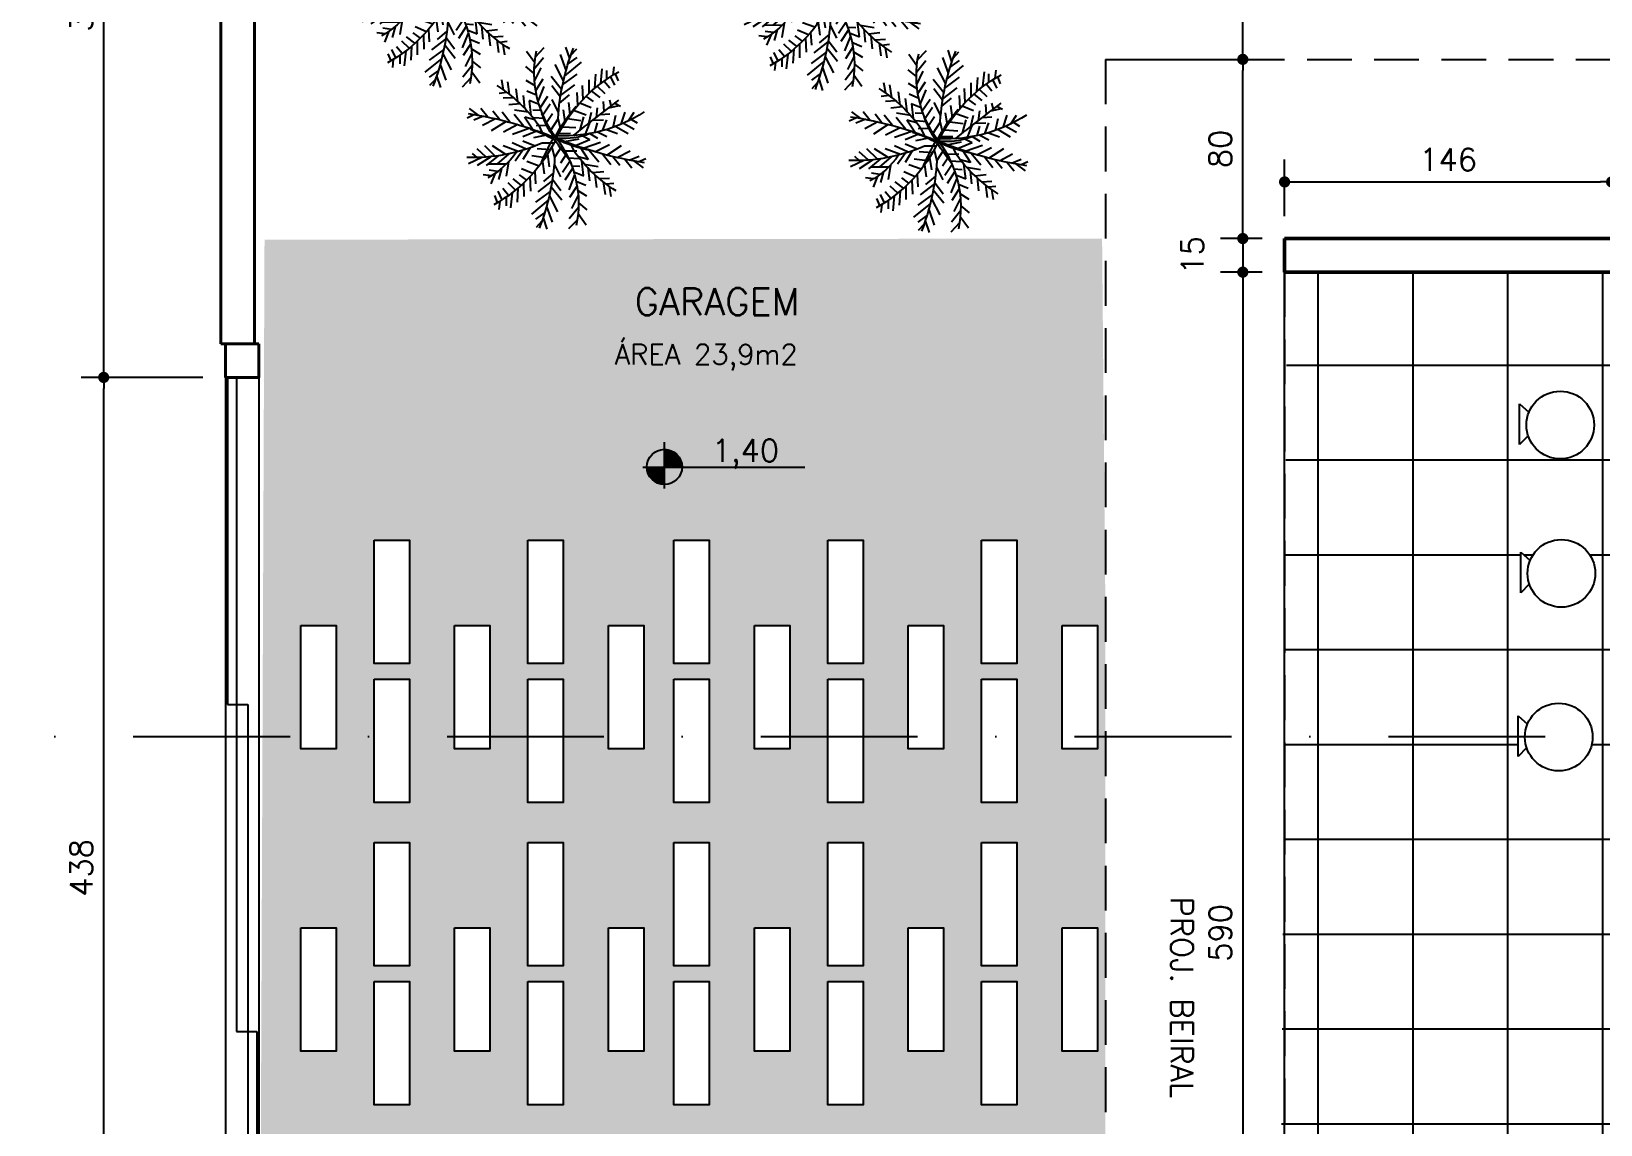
# Model space of a CAD drawing. Header units: inches. Extents: x 580771 to 691655, y 7719261 to 7829530.
# Drawn here: x 686108 to 686809, y 7727548 to 7728036 of the extents above; entities that cross this region are included whole.
import ezdxf

# ---------------------------------------------------------------- set-up
doc = ezdxf.new("R2010")
doc.units = ezdxf.units.IN
doc.header["$MEASUREMENT"] = 0
doc.header["$PDMODE"] = 2
doc.linetypes.add('DASHDOTX2', pattern=[2, 1, -0.5, 0, -0.5])
doc.linetypes.add('DASHED2', pattern=[0.375, 0.25, -0.125])
for name, color, linetype in [('02', 2, 'Continuous'), ('04', 4, 'Continuous'), ('ACESSORIOS', 2, 'Continuous'), ('Hachuria - Moveis', 1, 'Continuous'), ('Layer1', 1, 'Continuous'), ('Layer3', 3, 'Continuous'), ('NIVEL', 2, 'Continuous'), ('P01', 1, 'Continuous'), ('Piso', 55, 'Continuous'), ('PN010', 1, 'Continuous'), ('TOP_PALMEIRA', 30, 'Continuous'), ('VEGETAÇÃO1', 96, 'Continuous')]:
    doc.layers.add(name, color=color, linetype=linetype)
doc.layers.add('Parede Baixa', color=5, linetype='Continuous', lineweight=50)
doc.layers.add('Parede Corte', color=4, linetype='Continuous', lineweight=40)
doc.styles.add('R80E50', font='romans.shx', dxfattribs={"height": 10})
doc.styles.add('ROMANS', font='romans', dxfattribs={"height": 0.2})
doc.dimstyles.new('ARQ50', dxfattribs={"dimscale": 50, "dimtxt": 10, "dimasz": 0.1, "dimexe": 0.2, "dimexo": 0.2, "dimgap": 0.1, "dimtad": 1, "dimdec": 0, "dimzin": 12, "dimdsep": 46, "dimtxsty": 'R80E50', "dimblk1": 'DOT', "dimblk2": 'DOT', "dimsah": 1, "dimcen": 0.4, "dimclrd": 15, "dimclre": 15, "dimclrt": 3, "dimadec": 0, "dimazin": 0, "dimtfac": 1, "dimtdec": 0, "dimtmove": 2, "dimatfit": 3, "dimldrblk": 'DOT', "dimfxl": 0.2, "dimtolj": 1, "dimtzin": 12, "dimarcsym": 0})

# ---------------------------------------------------------------- blocks, each defined once
blk = doc.blocks.new('A$C740F6566')
at = {"layer": 'TOP_PALMEIRA'}
for p, q in [((2.239, 5.477, -3022.391), (2.019, 5.774, -3022.391)), ((2.215, 5.616, -3022.391), (2.326, 5.86, -3022.391)), ((3.62, 5.529, -3022.391), (3.487, 5.68, -3022.391)), ((3.615, 5.379, -3022.391), (3.826, 5.814, -3022.391)), ((2.296, 5.179, -3022.391), (2.018, 5.405, -3022.391)), ((2.268, 5.32, -3022.391), (2.399, 5.639, -3022.391)), ((2.351, 4.924, -3022.391), (2.575, 5.353, -3022.391)), ((3.575, 4.932, -3022.391), (3.237, 5.28, -3022.391)), ((3.606, 5.229, -3022.391), (3.337, 5.53, -3022.391)), ((3.562, 4.834, -3022.391), (3.887, 5.23, -3022.391)), ((3.593, 5.084, -3022.391), (3.887, 5.53, -3022.391)), ((3.841, 4.577, -3022.391), (3.834, 5.165, -3022.391)), ((4.219, 5.061, -3022.391), (4.187, 5.33, -3022.391)), ((1.408, 4.665, -3022.391), (1.074, 4.72, -3022.391)), ((1.489, 4.555, -3022.391), (1.518, 4.809, -3022.391)), ((1.662, 4.336, -3022.391), (1.68, 4.673, -3022.391)), ((2.383, 4.786, -3022.391), (2.103, 5.011, -3022.391)), ((2.47, 4.444, -3022.391), (2.129, 4.712, -3022.391)), ((2.435, 4.579, -3022.391), (2.75, 5.067, -3022.391)), ((2.542, 4.189, -3022.391), (2.785, 4.669, -3022.391)), ((3.519, 4.583, -3022.391), (3.237, 5.03, -3022.391)), ((3.426, 4.183, -3022.391), (3.237, 4.68, -3022.391)), ((3.5, 4.488, -3022.391), (3.837, 4.88, -3022.391)), ((3.983, 4.733, -3022.391), (4.337, 4.83, -3022.391)), ((4.076, 4.851, -3022.391), (4.037, 5.13, -3022.391)), ((4.135, 4.932, -3022.391), (4.487, 5.08, -3022.391)), ((4.862, 4.496, -3022.391), (4.641, 4.681, -3022.391)), ((5.003, 4.703, -3022.391), (4.728, 4.839, -3022.391)), ((5.098, 4.857, -3022.391), (4.868, 4.952, -3022.391)), ((5.056, 4.788, -3022.391), (5.323, 4.819, -3022.391)), ((1.556, 4.466, -3022.391), (1.141, 4.525, -3022.391)), ((1.788, 4.192, -3022.391), (1.367, 4.244, -3022.391)), ((1.857, 4.118, -3022.391), (1.897, 4.491, -3022.391)), ((2.139, 3.845, -3022.391), (2.064, 4.305, -3022.391)), ((2.599, 4.002, -3022.391), (2.213, 4.318, -3022.391)), ((2.662, 3.805, -3022.391), (2.861, 4.374, -3022.391)), ((3.35, 3.926, -3022.391), (3.137, 4.38, -3022.391)), ((3.383, 4.031, -3022.391), (3.737, 4.28, -3022.391)), ((3.766, 4.503, -3022.391), (4.237, 4.58, -3022.391)), ((4.359, 3.902, -3022.391), (4.187, 4.139, -3022.391)), ((4.528, 4.081, -3022.391), (4.319, 4.351, -3022.391)), ((4.69, 4.271, -3022.391), (4.455, 4.514, -3022.391)), ((4.622, 4.189, -3022.391), (5.083, 4.218, -3022.391)), ((4.778, 4.382, -3022.391), (5.265, 4.434, -3022.391)), ((4.921, 4.58, -3022.391), (5.202, 4.579, -3022.391)), ((0.316, 3.618, -3022.391), (0.01, 3.329, -3022.391)), ((0.516, 3.642, -3022.391), (0.147, 3.906, -3022.391)), ((0.717, 3.655, -3022.391), (0.341, 3.351, -3022.391)), ((0.867, 3.657, -3022.391), (0.641, 3.929, -3022.391)), ((1.122, 3.646, -3022.391), (0.685, 3.431, -3022.391)), ((1.425, 3.608, -3022.391), (1.042, 3.362, -3022.391)), ((1.269, 3.631, -3022.391), (1.094, 3.919, -3022.391)), ((1.581, 3.578, -3022.391), (1.447, 3.899, -3022.391)), ((2.011, 3.964, -3022.391), (1.588, 4.012, -3022.391)), ((1.888, 3.498, -3022.391), (1.755, 3.826, -3022.391)), ((2.246, 3.752, -3022.391), (1.76, 3.812, -3022.391)), ((2.08, 3.432, -3022.391), (2.067, 3.703, -3022.391)), ((2.692, 3.713, -3022.391), (2.294, 3.974, -3022.391)), ((2.385, 3.639, -3022.391), (2.301, 3.969, -3022.391)), ((2.347, 3.319, -3022.391), (2.32, 3.675, -3022.391)), ((2.748, 3.553, -3022.391), (2.941, 4.03, -3022.391)), ((2.875, 3.21, -3022.391), (2.972, 3.682, -3022.391)), ((3.244, 3.628, -3022.391), (3.087, 4.03, -3022.391)), ((3.304, 3.792, -3022.391), (3.687, 4.03, -3022.391)), ((3.63, 3.298, -3022.391), (3.57, 3.734, -3022.391)), ((3.902, 3.496, -3022.391), (3.756, 3.901, -3022.391)), ((4.149, 3.702, -3022.391), (3.992, 4.072, -3022.391)), ((4.074, 3.636, -3022.391), (4.484, 3.613, -3022.391)), ((4.259, 3.804, -3022.391), (4.72, 3.784, -3022.391)), ((4.457, 4.003, -3022.391), (4.901, 4.001, -3022.391)), ((4.732, 3.134, -3022.391), (5.086, 3.615, -3022.391)), ((5.023, 3.2, -3022.391), (5.475, 3.75, -3022.391)), ((5.42, 3.312, -3022.391), (5.638, 3.614, -3022.391)), ((1.395, 2.757, -3022.391), (0.964, 3.104, -3022.391)), ((1.781, 3.529, -3022.391), (1.296, 3.334, -3022.391)), ((1.995, 3.463, -3022.391), (1.608, 3.211, -3022.391)), ((2.227, 3.373, -3022.391), (1.865, 3.133, -3022.391)), ((2.471, 3.258, -3022.391), (2.173, 3.06, -3022.391)), ((2.724, 3.113, -3022.391), (2.355, 2.87, -3022.391)), ((2.569, 3.205, -3022.391), (2.578, 3.597, -3022.391)), ((2.809, 3.383, -3022.391), (2.575, 3.497, -3022.391)), ((3.146, 3.009, -3022.391), (3.147, 3.396, -3022.391)), ((3.364, 3.13, -3022.391), (3.334, 3.563, -3022.391)), ((3.516, 3.223, -3022.391), (3.921, 3.162, -3022.391)), ((3.758, 3.387, -3022.391), (4.157, 3.333, -3022.391)), ((4.135, 3.033, -3022.391), (4.406, 3.355, -3022.391)), ((4.383, 3.069, -3022.391), (4.741, 3.535, -3022.391)), ((4.58, 3.103, -3022.391), (5.01, 2.756, -3022.391)), ((4.871, 3.164, -3022.391), (5.4, 2.89, -3022.391)), ((5.222, 3.253, -3022.391), (5.736, 3.07, -3022.391)), ((5.595, 3.368, -3022.391), (5.975, 3.243, -3022.391)), ((5.709, 3.408, -3022.391), (5.916, 3.598, -3022.391)), ((0.38, 2.492, -3022.391), (0, 2.617, -3022.391)), ((0.753, 2.607, -3022.391), (0.239, 2.79, -3022.391)), ((0.952, 2.66, -3022.391), (0.499, 2.11, -3022.391)), ((1.103, 2.696, -3022.391), (0.575, 2.97, -3022.391)), ((1.243, 2.726, -3022.391), (0.889, 2.245, -3022.391)), ((1.592, 2.791, -3022.391), (1.233, 2.325, -3022.391)), ((1.641, 2.799, -3022.391), (1.268, 3.081, -3022.391)), ((1.84, 2.827, -3022.391), (1.569, 2.505, -3022.391)), ((2.14, 2.859, -3022.391), (1.72, 3.07, -3022.391)), ((2.459, 2.637, -3022.391), (2.054, 2.698, -3022.391)), ((2.708, 2.786, -3022.391), (2.34, 2.873, -3022.391)), ((2.611, 2.73, -3022.391), (2.641, 2.297, -3022.391)), ((2.829, 2.851, -3022.391), (2.827, 2.464, -3022.391)), ((3.1, 2.65, -3022.391), (3.003, 2.179, -3022.391)), ((3.25, 2.747, -3022.391), (3.619, 2.99, -3022.391)), ((3.267, 3.074, -3022.391), (3.635, 2.987, -3022.391)), ((3.406, 2.655, -3022.391), (3.397, 2.263, -3022.391)), ((3.504, 2.602, -3022.391), (3.802, 2.8, -3022.391)), ((3.748, 2.487, -3022.391), (4.109, 2.727, -3022.391)), ((3.834, 3.001, -3022.391), (4.254, 2.79, -3022.391)), ((3.98, 2.397, -3022.391), (4.367, 2.649, -3022.391)), ((4.333, 3.061, -3022.391), (4.707, 2.779, -3022.391)), ((0.266, 2.452, -3022.391), (0.059, 2.262, -3022.391)), ((0.555, 2.548, -3022.391), (0.337, 2.246, -3022.391)), ((1.716, 2.057, -3022.391), (1.255, 2.076, -3022.391)), ((1.901, 2.224, -3022.391), (1.491, 2.247, -3022.391)), ((2.217, 2.473, -3022.391), (1.818, 2.527, -3022.391)), ((1.826, 2.158, -3022.391), (1.983, 1.788, -3022.391)), ((2.073, 2.364, -3022.391), (2.219, 1.959, -3022.391)), ((2.718, 2.145, -3022.391), (2.287, 2.03, -3022.391)), ((2.345, 2.562, -3022.391), (2.405, 2.126, -3022.391)), ((2.88, 2.131, -3022.391), (3.033, 1.83, -3022.391)), ((3.227, 2.307, -3022.391), (3.033, 1.83, -3022.391)), ((3.166, 2.477, -3022.391), (3.399, 2.363, -3022.391)), ((3.282, 2.147, -3022.391), (3.681, 1.886, -3022.391)), ((3.59, 2.221, -3022.391), (3.674, 1.891, -3022.391)), ((3.627, 2.541, -3022.391), (3.655, 2.185, -3022.391)), ((3.728, 2.108, -3022.391), (4.215, 2.048, -3022.391)), ((3.894, 2.428, -3022.391), (3.908, 2.157, -3022.391)), ((4.086, 2.362, -3022.391), (4.22, 2.034, -3022.391)), ((4.193, 2.331, -3022.391), (4.679, 2.526, -3022.391)), ((4.394, 2.282, -3022.391), (4.528, 1.961, -3022.391)), ((4.549, 2.252, -3022.391), (4.932, 2.498, -3022.391)), ((4.705, 2.229, -3022.391), (4.881, 1.941, -3022.391)), ((4.853, 2.214, -3022.391), (5.29, 2.429, -3022.391)), ((5.108, 2.203, -3022.391), (5.333, 1.931, -3022.391)), ((5.258, 2.205, -3022.391), (5.634, 2.509, -3022.391)), ((5.459, 2.218, -3022.391), (5.828, 1.954, -3022.391)), ((5.659, 2.242, -3022.391), (5.964, 2.531, -3022.391)), ((1.352, 1.671, -3022.391), (0.892, 1.642, -3022.391)), ((1.518, 1.857, -3022.391), (1.073, 1.859, -3022.391)), ((1.285, 1.589, -3022.391), (1.52, 1.346, -3022.391)), ((1.446, 1.779, -3022.391), (1.656, 1.509, -3022.391)), ((1.616, 1.958, -3022.391), (1.788, 1.721, -3022.391)), ((2.305, 1.617, -3022.391), (1.987, 1.58, -3022.391)), ((2.501, 1.869, -3022.391), (2.137, 1.78, -3022.391)), ((2.391, 1.727, -3022.391), (2.387, 1.38, -3022.391)), ((2.86, 1.977, -3022.391), (2.466, 1.824, -3022.391)), ((2.803, 1.666, -3022.391), (2.487, 1.58, -3022.391)), ((2.784, 1.581, -3022.391), (2.937, 1.28, -3022.391)), ((2.836, 1.83, -3022.391), (2.987, 1.58, -3022.391)), ((3.313, 2.055, -3022.391), (3.114, 1.486, -3022.391)), ((3.433, 1.671, -3022.391), (3.19, 1.191, -3022.391)), ((3.376, 1.858, -3022.391), (3.761, 1.542, -3022.391)), ((3.836, 2.015, -3022.391), (3.911, 1.555, -3022.391)), ((3.964, 1.896, -3022.391), (4.387, 1.848, -3022.391)), ((4.117, 1.742, -3022.391), (4.078, 1.369, -3022.391)), ((4.186, 1.668, -3022.391), (4.608, 1.616, -3022.391)), ((0.919, 1.072, -3022.391), (0.652, 1.041, -3022.391)), ((1.197, 1.478, -3022.391), (0.71, 1.426, -3022.391)), ((1.054, 1.28, -3022.391), (0.773, 1.281, -3022.391)), ((0.972, 1.157, -3022.391), (1.247, 1.021, -3022.391)), ((1.113, 1.364, -3022.391), (1.334, 1.179, -3022.391)), ((1.932, 1.134, -3022.391), (1.737, 1.18, -3022.391)), ((2.109, 1.364, -3022.391), (1.787, 1.38, -3022.391)), ((1.993, 1.214, -3022.391), (1.918, 0.868, -3022.391)), ((2.213, 1.499, -3022.391), (2.187, 1.18, -3022.391)), ((2.632, 1.064, -3022.391), (2.237, 0.98, -3022.391)), ((2.742, 1.415, -3022.391), (2.387, 1.28, -3022.391)), ((2.706, 1.29, -3022.391), (2.837, 0.93, -3022.391)), ((3.54, 1.281, -3022.391), (3.225, 0.793, -3022.391)), ((3.504, 1.416, -3022.391), (3.846, 1.148, -3022.391)), ((3.591, 1.074, -3022.391), (3.872, 0.849, -3022.391)), ((4.313, 1.524, -3022.391), (4.294, 1.187, -3022.391)), ((4.419, 1.394, -3022.391), (4.833, 1.335, -3022.391)), ((4.486, 1.305, -3022.391), (4.457, 1.051, -3022.391)), ((4.567, 1.195, -3022.391), (4.901, 1.14, -3022.391)), ((0.877, 1.003, -3022.391), (1.106, 0.908, -3022.391)), ((1.841, 1.016, -3022.391), (1.937, 0.83, -3022.391)), ((2.533, 0.811, -3022.391), (2.137, 0.68, -3022.391)), ((2.42, 0.564, -3022.391), (2.137, 0.38, -3022.391)), ((2.496, 0.726, -3022.391), (2.687, 0.38, -3022.391)), ((2.599, 0.976, -3022.391), (2.837, 0.58, -3022.391)), ((3.624, 0.936, -3022.391), (3.4, 0.507, -3022.391)), ((3.707, 0.54, -3022.391), (3.576, 0.221, -3022.391)), ((3.679, 0.681, -3022.391), (3.957, 0.455, -3022.391)), ((2.37, 0.463, -3022.391), (2.487, 0.28, -3022.391)), ((3.76, 0.244, -3022.391), (3.649, 0, -3022.391)), ((3.736, 0.383, -3022.391), (3.955, 0.087, -3022.391))]:
    blk.add_line(p, q, dxfattribs=at)
at = {"layer": 'TOP_PALMEIRA', "color": 92}
for centre, radius, start, end in [((14.281, 7.632, -3022.391), 12.233, 188.516, 202.6061), ((-1.948, 5.644, -3022.391), 5.569, 336.1944, 2.2987), ((1.914, 6.469, -3022.391), 2.701, 304.4561, 331.4948), ((5.393, 7.481, -3022.391), 4.879, 212.1218, 234.7349), ((0.884, 7.353, -3022.391), 4.898, 295.4351, 330.987), ((0.84, 0.122, -3022.391), 3.535, 52.5988, 101.7634), ((3.184, 10.523, -3022.391), 7.55, 273.4205, 291.3892), ((2.79, -4.663, -3022.391), 7.55, 93.4205, 111.3892), ((5.091, -1.493, -3022.391), 4.898, 115.4351, 150.987), ((-1.898, 2.681, -3022.391), 4.809, 326.851, 2.4966), ((-8.306, -1.772, -3022.391), 12.233, 8.516, 22.6061), ((5.134, 5.738, -3022.391), 3.535, 232.5988, 281.7634), ((90.319, -66.742, -3022.391), 111.442, 141.6662, 142.64222), ((0.582, -1.621, -3022.391), 4.879, 32.1218, 54.7349)]:
    blk.add_arc(centre, radius, start, end, dxfattribs=at)
at = {"layer": 'TOP_PALMEIRA'}
for centre, radius, start, end in [((7.662, 5.48, -3022.391), 5.257, 198.8657, 208.393), ((1.43, 0.933, -3022.391), 2.579, 53.6318, 73.2381), ((8.036, -6.112, -3022.391), 10.439, 114.0336, 119.0965), ((5.407, -1.698, -3022.391), 5.28, 117.8553, 131.0663), ((0.812, 2.655, -3022.391), 2.187, 337.8337, 5.9061), ((-1.862, 0.702, -3022.391), 5.373, 12.1313, 24.7386), ((-1.113, -3.57, -3022.391), 7.754, 51.2825, 57.6422)]:
    blk.add_arc(centre, radius, start, end, dxfattribs=at)
blk = doc.blocks.new('_DOT')
at = {"color": 0, "linetype": 'ByBlock'}
blk.add_line((-0.5, 0), (-1, 0), dxfattribs=at)
at = {"color": 0, "linetype": 'ByBlock', "const_width": 0.5}
blk.add_lwpolyline([(-0.25, 0, 1), (0.25, 0, 1)], format="xyb", close=True, dxfattribs=at)
blk = doc.blocks.new('*D125')
at = {"layer": 'Defpoints', "color": 0, "transparency": 16777216}
for p in [(686814.08, 7727968.45), (686668.08, 7727943.17), (686814.08, 7727928.17)]:
    blk.add_point(p, dxfattribs=at)
at = {"layer": 'NIVEL', "color": 15, "lineweight": -2, "transparency": 16777216}
for p, q in [((686668.08, 7727953.17), (686668.08, 7727978.45)), ((686814.08, 7727938.17), (686814.08, 7727978.45)), ((686673.08, 7727968.45), (686809.08, 7727968.45))]:
    blk.add_line(p, q, dxfattribs=at)
at = {"layer": 'NIVEL', "color": 15, "lineweight": -2, "transparency": 16777216, "xscale": 5, "yscale": 5, "zscale": 5, "rotation": 180}
blk.add_blockref('_DOT', (686668.08, 7727968.45), dxfattribs=at)
at = {"layer": 'NIVEL', "color": 15, "lineweight": -2, "transparency": 16777216, "xscale": 5, "yscale": 5, "zscale": 5}
blk.add_blockref('_DOT', (686814.08, 7727968.45), dxfattribs=at)
at = {"layer": 'NIVEL', "color": 3, "transparency": 16777216, "insert": (686741.08, 7727978.45), "char_height": 10, "attachment_point": 5, "style": 'R80E50'}
blk.add_mtext('\\A1;146', dxfattribs=at)
blk = doc.blocks.new('*D162')
at = {"layer": 'Defpoints', "color": 0, "transparency": 16777216}
for p in [(686668.08, 7727943.17), (686649.4, 7727928.17), (686668.08, 7727928.17)]:
    blk.add_point(p, dxfattribs=at)
at = {"layer": 'NIVEL', "color": 15, "lineweight": -2, "transparency": 16777216}
for p, q in [((686649.4, 7727948.17), (686649.4, 7727953.17)), ((686658.08, 7727943.17), (686639.4, 7727943.17)), ((686649.4, 7727943.17), (686649.4, 7727928.17)), ((686658.08, 7727928.17), (686639.4, 7727928.17)), ((686649.4, 7727923.17), (686649.4, 7727918.17))]:
    blk.add_line(p, q, dxfattribs=at)
at = {"layer": 'NIVEL', "color": 15, "lineweight": -2, "transparency": 16777216, "xscale": 5, "yscale": 5, "zscale": 5}
for p, rotation in [((686649.4, 7727943.17), 270), ((686649.4, 7727928.17), 90)]:
    blk.add_blockref('_DOT', p, dxfattribs=dict(at, rotation=rotation))
at = {"layer": 'NIVEL', "color": 3, "transparency": 16777216, "insert": (686626.9, 7727935.67), "char_height": 10, "attachment_point": 5, "rotation": 90, "style": 'R80E50'}
blk.add_mtext('\\A1;15', dxfattribs=at)
blk = doc.blocks.new('*D163')
at = {"layer": 'Defpoints', "color": 0, "transparency": 16777216}
for p in [(686668.08, 7727928.17), (686649.4, 7727338.17), (686668.08, 7727338.17)]:
    blk.add_point(p, dxfattribs=at)
at = {"layer": 'NIVEL', "color": 15, "lineweight": -2, "transparency": 16777216}
for p, q in [((686658.08, 7727928.17), (686639.4, 7727928.17)), ((686649.4, 7727923.17), (686649.4, 7727343.17)), ((686658.08, 7727338.17), (686639.4, 7727338.17))]:
    blk.add_line(p, q, dxfattribs=at)
at = {"layer": 'NIVEL', "color": 15, "lineweight": -2, "transparency": 16777216, "xscale": 5, "yscale": 5, "zscale": 5}
for p, rotation in [((686649.4, 7727928.17), 90), ((686649.4, 7727338.17), 270)]:
    blk.add_blockref('_DOT', p, dxfattribs=dict(at, rotation=rotation))
at = {"layer": 'NIVEL', "color": 3, "transparency": 16777216, "insert": (686639.4, 7727633.17), "char_height": 10, "attachment_point": 5, "rotation": 90, "style": 'R80E50'}
blk.add_mtext('\\A1;590', dxfattribs=at)
blk = doc.blocks.new('*D193')
at = {"layer": 'Defpoints', "color": 0, "transparency": 16777216}
for p in [(686588.08, 7728023.17), (686649.4, 7728023.17), (686668.08, 7727943.17)]:
    blk.add_point(p, dxfattribs=at)
at = {"layer": 'NIVEL', "color": 15, "lineweight": -2, "transparency": 16777216}
for p, q in [((686598.08, 7728023.17), (686659.4, 7728023.17)), ((686649.4, 7727948.17), (686649.4, 7728018.17)), ((686658.08, 7727943.17), (686639.4, 7727943.17))]:
    blk.add_line(p, q, dxfattribs=at)
at = {"layer": 'NIVEL', "color": 15, "lineweight": -2, "transparency": 16777216, "xscale": 5, "yscale": 5, "zscale": 5}
for p, rotation in [((686649.4, 7728023.17), 90), ((686649.4, 7727943.17), 270)]:
    blk.add_blockref('_DOT', p, dxfattribs=dict(at, rotation=rotation))
at = {"layer": 'NIVEL', "color": 3, "transparency": 16777216, "insert": (686639.4, 7727983.17), "char_height": 10, "attachment_point": 5, "rotation": 90, "style": 'R80E50'}
blk.add_mtext('\\A1;80', dxfattribs=at)
blk = doc.blocks.new('*D196')
at = {"layer": 'Defpoints', "color": 0, "transparency": 16777216}
for p in [(686208.08, 7728115.67), (686649.4, 7728115.67), (686588.08, 7728023.17)]:
    blk.add_point(p, dxfattribs=at)
at = {"layer": 'NIVEL', "color": 15, "lineweight": -2, "transparency": 16777216}
for p, q in [((686218.08, 7728115.67), (686659.4, 7728115.67)), ((686649.4, 7728028.17), (686649.4, 7728110.67)), ((686598.08, 7728023.17), (686659.4, 7728023.17))]:
    blk.add_line(p, q, dxfattribs=at)
at = {"layer": 'NIVEL', "color": 15, "lineweight": -2, "transparency": 16777216, "xscale": 5, "yscale": 5, "zscale": 5}
for p, rotation in [((686649.4, 7728115.67), 90), ((686649.4, 7728023.17), 270)]:
    blk.add_blockref('_DOT', p, dxfattribs=dict(at, rotation=rotation))
at = {"layer": 'NIVEL', "color": 3, "transparency": 16777216, "insert": (686639.4, 7728069.42), "char_height": 10, "attachment_point": 5, "rotation": 90, "style": 'R80E50'}
blk.add_mtext('\\A1;93', dxfattribs=at)
blk = doc.blocks.new('*D208')
at = {"layer": 'Defpoints', "color": 0, "transparency": 16777216}
for p in [(686140.77, 7727881.17), (686195.08, 7727881.17), (686195.08, 7727443.17)]:
    blk.add_point(p, dxfattribs=at)
at = {"layer": 'NIVEL', "color": 15, "lineweight": -2, "transparency": 16777216}
for p, q in [((686185.08, 7727881.17), (686130.77, 7727881.17)), ((686140.77, 7727448.17), (686140.77, 7727876.17)), ((686185.08, 7727443.17), (686130.77, 7727443.17))]:
    blk.add_line(p, q, dxfattribs=at)
at = {"layer": 'NIVEL', "color": 15, "lineweight": -2, "transparency": 16777216, "xscale": 5, "yscale": 5, "zscale": 5}
for p, rotation in [((686140.77, 7727881.17), 90), ((686140.77, 7727443.17), 270)]:
    blk.add_blockref('_DOT', p, dxfattribs=dict(at, rotation=rotation))
at = {"layer": 'NIVEL', "color": 3, "transparency": 16777216, "insert": (686130.77, 7727662.17), "char_height": 10, "attachment_point": 5, "rotation": 90, "style": 'R80E50'}
blk.add_mtext('\\A1;438', dxfattribs=at)
blk = doc.blocks.new('*D209')
at = {"layer": 'Defpoints', "color": 0, "transparency": 16777216}
for p in [(686140.77, 7728215.67), (686208.08, 7728215.67), (686195.08, 7727881.17)]:
    blk.add_point(p, dxfattribs=at)
at = {"layer": 'NIVEL', "color": 15, "lineweight": -2, "transparency": 16777216}
for p, q in [((686198.08, 7728215.67), (686130.77, 7728215.67)), ((686140.77, 7727886.17), (686140.77, 7728210.67)), ((686185.08, 7727881.17), (686130.77, 7727881.17))]:
    blk.add_line(p, q, dxfattribs=at)
at = {"layer": 'NIVEL', "color": 15, "lineweight": -2, "transparency": 16777216, "xscale": 5, "yscale": 5, "zscale": 5}
for p, rotation in [((686140.77, 7728215.67), 90), ((686140.77, 7727881.17), 270)]:
    blk.add_blockref('_DOT', p, dxfattribs=dict(at, rotation=rotation))
at = {"layer": 'NIVEL', "color": 3, "transparency": 16777216, "insert": (686130.77, 7728048.42), "char_height": 10, "attachment_point": 5, "rotation": 90, "style": 'R80E50'}
blk.add_mtext('\\A1;335', dxfattribs=at)
blk = doc.blocks.new('*D211')
at = {"layer": 'Defpoints', "color": 0, "transparency": 16777216}
for p in [(686097.64, 7728230.67), (686193.08, 7728230.67), (686195.08, 7727030.67)]:
    blk.add_point(p, dxfattribs=at)
at = {"layer": 'NIVEL', "color": 15, "lineweight": -2, "transparency": 16777216}
for p, q in [((686183.08, 7728230.67), (686087.64, 7728230.67)), ((686097.64, 7727035.67), (686097.64, 7728225.67)), ((686185.08, 7727030.67), (686087.64, 7727030.67))]:
    blk.add_line(p, q, dxfattribs=at)
at = {"layer": 'NIVEL', "color": 15, "lineweight": -2, "transparency": 16777216, "xscale": 5, "yscale": 5, "zscale": 5}
for p, rotation in [((686097.64, 7728230.67), 90), ((686097.64, 7727030.67), 270)]:
    blk.add_blockref('_DOT', p, dxfattribs=dict(at, rotation=rotation))
at = {"layer": 'NIVEL', "color": 3, "transparency": 16777216, "insert": (686087.64, 7727630.67), "char_height": 10, "attachment_point": 5, "rotation": 90, "style": 'R80E50'}
blk.add_mtext('\\A1;1200', dxfattribs=at)
blk = doc.blocks.new('*X214')
at = {"color": 0}
for p, q in [((-1683, 3892), (-1680, 3892)), ((-1683, 3891), (-1680, 3891)), ((-1683, 3890), (-1680, 3890)), ((-1683, 3889), (-1680, 3889)), ((-1683, 3882), (-1683, 3888)), ((-1683, 3888), (-1680, 3888)), ((-1682, 3882), (-1682, 3888)), ((-1681, 3882), (-1681, 3888)), ((-1680, 3888), (-1680, 3892.3)), ((-1680, 3882), (-1680, 3888)), ((-1680, 3888), (-1674, 3888)), ((-1680, 3887), (-1674, 3887)), ((-1680, 3886), (-1674, 3886)), ((-1680, 3885), (-1674, 3885)), ((-1680, 3884), (-1674, 3884)), ((-1680, 3883), (-1674, 3883)), ((-1679, 3888), (-1679, 3892)), ((-1678, 3888), (-1678, 3891.6)), ((-1677, 3888), (-1677, 3891.1)), ((-1676, 3888), (-1676, 3890.4)), ((-1675, 3888), (-1675, 3889.6)), ((-1674, 3888), (-1674, 3888.6)), ((-1674, 3882), (-1674, 3888)), ((-1674, 3888), (-1673.5, 3888)), ((-1673, 3882), (-1673, 3887.2)), ((-1672, 3882), (-1672, 3885.4)), ((-1695, 3880), (-1692, 3880)), ((-1694.9, 3879), (-1692, 3879)), ((-1694.7, 3878), (-1692, 3878)), ((-1694.5, 3877), (-1692, 3877)), ((-1694.1, 3876), (-1692, 3876)), ((-1694, 3875.8), (-1694, 3876)), ((-1693, 3874), (-1693, 3876)), ((-1692, 3876), (-1692, 3880.7)), ((-1692, 3872.7), (-1692, 3876)), ((-1692, 3876), (-1686, 3876)), ((-1692, 3875), (-1686, 3875)), ((-1692, 3874), (-1686, 3874)), ((-1692, 3873), (-1686, 3873)), ((-1691.3, 3872), (-1686, 3872)), ((-1691, 3876), (-1691, 3880.7)), ((-1690, 3876), (-1690, 3880.7)), ((-1689, 3876), (-1689, 3880.7)), ((-1688, 3876), (-1688, 3880.7)), ((-1687, 3876), (-1687, 3880.7)), ((-1686, 3876), (-1686, 3880.7)), ((-1686, 3880), (-1683, 3880)), ((-1686, 3879), (-1683, 3879)), ((-1686, 3878), (-1683, 3878)), ((-1686, 3877), (-1683, 3877)), ((-1686, 3870), (-1686, 3876)), ((-1686, 3876), (-1683, 3876)), ((-1685, 3870), (-1685, 3876)), ((-1684, 3870), (-1684, 3876)), ((-1683, 3882), (-1680, 3882)), ((-1683, 3881), (-1680, 3881)), ((-1680, 3880.7), (-1680, 3882)), ((-1680, 3882), (-1674, 3882)), ((-1679, 3880.7), (-1679, 3882)), ((-1678, 3880.7), (-1678, 3882)), ((-1677, 3880.7), (-1677, 3882)), ((-1676, 3880.7), (-1676, 3882)), ((-1675, 3880.7), (-1675, 3882)), ((-1674, 3880.7), (-1674, 3882)), ((-1674, 3882), (-1671.1, 3882)), ((-1674, 3881), (-1671.1, 3881)), ((-1690.1, 3871), (-1686, 3871)), ((-1688.5, 3870), (-1686, 3870)), ((-1688, 3869.8), (-1688, 3870)), ((-1687, 3869.4), (-1687, 3870)), ((-1686, 3869.1), (-1686, 3870)), ((-1686, 3870), (-1683, 3870)), ((-1685.8, 3869), (-1683, 3869))]:
    blk.add_line(p, q, dxfattribs=at)

msp = doc.modelspace()

# ---------------------------------------------------------------- hatches: boundary and pattern name
h = msp.add_hatch()
h.set_pattern_fill('GRASS2', color=74, scale=15, angle=-90, pattern_type=2)
h.set_pattern_definition([(270, (679630.809, 7812094.243), (15, -15), [2.25, -0.45, 0.6, -0.45, 2.25, -9]), (270, (679631.259, 7812094.993), (15, -15), [1.5, -1.125, 2.25, -1.125, 1.5, -7.5]), (270, (679637.259, 7812089.743), (15, -15), [1.875, -0.75, 1.875, -10.5]), (270, (679640.259, 7812097.243), (15, -15), [0.75, -1.5, 0.75, -12]), (360, (679640.259, 7812095.743), (15, 15), [1.35, -13.65]), (360, (679631.259, 7812091.243), (15, 15), [1.5, -13.5]), (360, (679637.259, 7812087.493), (15, 15), [1.5, -13.5]), (315, (679631.109, 7812089.293), (15, -1e-14), [1.5, -19.7132034]), (45, (679631.109, 7812093.193), (1e-14, 15), [1.5, -19.7132034]), (333.434949, (679631.184, 7812089.743), (15, -8e-10), [1.5, -32.0410197]), (345.9637565, (679631.2587, 7812090.4928), (15, -5e-10), [1.5, -60.3465844]), (345.9637565, (679637.2587, 7812086.7428), (15, -5e-10), [1.2, -60.6465844]), (345.9637565, (679640.2587, 7812095.4428), (15, -5e-10), [1.05, -60.7965844]), (14.0362435, (679631.2587, 7812091.9928), (15, 5e-10), [1.5, -60.3465844]), (14.0362435, (679637.2587, 7812088.2428), (15, 5e-10), [1.2, -60.6465844]), (14.0362435, (679640.2587, 7812096.0428), (15, 5e-10), [1.05, -60.7965844]), (26.565051, (679631.184, 7812092.743), (15, 6e-09), [1.5, -32.041002])])
h.paths.add_polyline_path([(686465.804, 7727867.247), (686467.577, 7727861.38)], flags=16)
h.paths.add_polyline_path([(686584.47, 7727715.3), (686568.742, 7727715.3), (686568.742, 7727770.35), (686584.47, 7727770.35)], flags=16)
h.paths.add_polyline_path([(686548.515, 7727753.472), (686532.787, 7727753.472), (686532.787, 7727808.523), (686548.515, 7727808.523)], flags=16)
h.paths.add_polyline_path([(686532.787, 7727746.492), (686548.515, 7727746.492), (686548.515, 7727691.442), (686532.787, 7727691.442)], flags=16)
h.paths.add_polyline_path([(686479.826, 7727753.472), (686464.098, 7727753.472), (686464.098, 7727808.523), (686479.826, 7727808.523)], flags=16)
h.paths.add_polyline_path([(686515.781, 7727715.3), (686500.053, 7727715.3), (686500.053, 7727770.35), (686515.781, 7727770.35)], flags=16)
h.paths.add_polyline_path([(686479.826, 7727691.442), (686464.098, 7727691.442), (686464.098, 7727746.492), (686479.826, 7727746.492)], flags=16)
h.paths.add_polyline_path([(686431.364, 7727770.35), (686447.092, 7727770.35), (686447.092, 7727715.3), (686431.364, 7727715.3)], flags=16)
h.paths.add_polyline_path([(686395.409, 7727808.523), (686411.137, 7727808.523), (686411.137, 7727753.472), (686395.409, 7727753.472)], flags=16)
h.paths.add_polyline_path([(686395.409, 7727691.442), (686395.409, 7727746.492), (686411.137, 7727746.492), (686411.137, 7727691.442)], flags=16)
h.paths.add_polyline_path([(686381.89, 7727715.3), (686366.162, 7727715.3), (686366.162, 7727770.35), (686381.89, 7727770.35)], flags=16)
h.paths.add_polyline_path([(686345.935, 7727753.472), (686330.207, 7727753.472), (686330.207, 7727808.523), (686345.935, 7727808.523)], flags=16)
h.paths.add_polyline_path([(686345.935, 7727691.442), (686330.207, 7727691.442), (686330.207, 7727746.492), (686345.935, 7727746.492)], flags=16)
h.paths.add_polyline_path([(686313.201, 7727715.3), (686297.473, 7727715.3), (686297.473, 7727770.35), (686313.201, 7727770.35)], flags=16)
h.paths.add_polyline_path([(686261.518, 7727746.492), (686277.246, 7727746.492), (686277.246, 7727691.442), (686261.518, 7727691.442)], flags=16)
h.paths.add_polyline_path([(686261.518, 7727808.523), (686277.246, 7727808.523), (686277.246, 7727753.472), (686261.518, 7727753.472)], flags=16)
h.paths.add_polyline_path([(686244.512, 7727715.3), (686228.783, 7727715.3), (686228.783, 7727770.35), (686244.512, 7727770.35)], flags=16)
h.paths.add_polyline_path([(686228.783, 7727635.367), (686244.512, 7727635.367), (686244.512, 7727580.317), (686228.783, 7727580.317)], flags=16)
h.paths.add_polyline_path([(686261.518, 7727673.54), (686277.246, 7727673.54), (686277.246, 7727618.49), (686261.518, 7727618.49)], flags=16)
h.paths.add_polyline_path([(686261.518, 7727611.51), (686277.246, 7727611.51), (686277.246, 7727556.459), (686261.518, 7727556.459)], flags=16)
h.paths.add_polyline_path([(686297.473, 7727635.367), (686313.201, 7727635.367), (686313.201, 7727580.317), (686297.473, 7727580.317)], flags=16)
h.paths.add_polyline_path([(686345.935, 7727618.49), (686330.207, 7727618.49), (686330.207, 7727673.54), (686345.935, 7727673.54)], flags=16)
h.paths.add_polyline_path([(686345.935, 7727556.459), (686330.207, 7727556.459), (686330.207, 7727611.51), (686345.935, 7727611.51)], flags=16)
h.paths.add_polyline_path([(686381.89, 7727580.317), (686366.162, 7727580.317), (686366.162, 7727635.367), (686381.89, 7727635.367)], flags=16)
h.paths.add_polyline_path([(686395.409, 7727673.54), (686411.137, 7727673.54), (686411.137, 7727618.49), (686395.409, 7727618.49)], flags=16)
h.paths.add_polyline_path([(686411.137, 7727556.459), (686395.409, 7727556.459), (686395.409, 7727611.51), (686411.137, 7727611.51)], flags=16)
h.paths.add_polyline_path([(686431.364, 7727635.367), (686447.092, 7727635.367), (686447.092, 7727580.317), (686431.364, 7727580.317)], flags=16)
h.paths.add_polyline_path([(686479.826, 7727618.49), (686464.098, 7727618.49), (686464.098, 7727673.54), (686479.826, 7727673.54)], flags=16)
h.paths.add_polyline_path([(686479.826, 7727556.459), (686464.098, 7727556.459), (686464.098, 7727611.51), (686479.826, 7727611.51)], flags=16)
h.paths.add_polyline_path([(686500.053, 7727635.367), (686515.781, 7727635.367), (686515.781, 7727580.317), (686500.053, 7727580.317)], flags=16)
h.paths.add_polyline_path([(686548.515, 7727618.49), (686532.787, 7727618.49), (686532.787, 7727673.54), (686548.515, 7727673.54)], flags=16)
h.paths.add_polyline_path([(686532.787, 7727611.51), (686548.515, 7727611.51), (686548.515, 7727556.459), (686532.787, 7727556.459)], flags=16)
h.paths.add_polyline_path([(686568.742, 7727635.367), (686584.47, 7727635.367), (686584.47, 7727580.317), (686568.742, 7727580.317)], flags=16)
h.paths.add_polyline_path([(686381.89, 7727351.144), (686366.162, 7727351.144), (686366.162, 7727406.194), (686381.89, 7727406.194)], flags=16)
h.paths.add_polyline_path([(686395.409, 7727382.337), (686411.137, 7727382.337), (686411.137, 7727327.287), (686395.409, 7727327.287)], flags=16)
h.paths.add_polyline_path([(686411.137, 7727389.317), (686395.409, 7727389.317), (686395.409, 7727444.367), (686411.137, 7727444.367)], flags=16)
h.paths.add_polyline_path([(686431.364, 7727406.194), (686447.092, 7727406.194), (686447.092, 7727351.144), (686431.364, 7727351.144)], flags=16)
h.paths.add_polyline_path([(686479.826, 7727389.317), (686464.098, 7727389.317), (686464.098, 7727444.367), (686479.826, 7727444.367)], flags=16)
h.paths.add_polyline_path([(686464.098, 7727382.337), (686479.826, 7727382.337), (686479.826, 7727327.287), (686464.098, 7727327.287)], flags=16)
h.paths.add_polyline_path([(686515.781, 7727351.144), (686500.053, 7727351.144), (686500.053, 7727406.194), (686515.781, 7727406.194)], flags=16)
h.paths.add_polyline_path([(686568.742, 7727406.194), (686584.47, 7727406.194), (686584.47, 7727351.144), (686568.742, 7727351.144)], flags=16)
h.paths.add_polyline_path([(686548.515, 7727327.287), (686532.787, 7727327.287), (686532.787, 7727382.337), (686548.515, 7727382.337)], flags=16)
h.paths.add_polyline_path([(686548.515, 7727389.317), (686532.787, 7727389.317), (686532.787, 7727444.367), (686548.515, 7727444.367)], flags=16)
h.paths.add_polyline_path([(686345.935, 7727389.317), (686330.207, 7727389.317), (686330.207, 7727444.367), (686345.935, 7727444.367)], flags=16)
h.paths.add_polyline_path([(686345.935, 7727327.287), (686330.207, 7727327.287), (686330.207, 7727382.337), (686345.935, 7727382.337)], flags=16)
h.paths.add_polyline_path([(686297.473, 7727406.194), (686313.201, 7727406.194), (686313.201, 7727351.144), (686297.473, 7727351.144)], flags=16)
edge = h.paths.add_edge_path(flags=16)
edge.add_arc((686208.504, 7727366.432), 61.773, 21.744228, 30.884739)
edge.add_line((686261.518, 7727398.141), (686261.518, 7727444.367))
edge.add_line((686261.518, 7727444.367), (686277.246, 7727444.367))
edge.add_line((686277.246, 7727444.367), (686277.246, 7727389.317))
edge.add_line((686277.246, 7727389.317), (686265.882, 7727389.317))
h.paths.add_polyline_path([(686234.973, 7727406.194), (686250.701, 7727406.194), (686250.701, 7727359.602), (686234.973, 7727359.675)], flags=16)
h.paths.add_polyline_path([(686234.973, 7727351.144), (686234.973, 7727356.494), (686250.701, 7727356.421), (686250.701, 7727351.144)], flags=16)
edge = h.paths.add_edge_path()
edge.add_line((686588.078, 7727323.175), (686588.078, 7727774.08))
edge.add_line((686588.078, 7727774.08), (686586.578, 7727943.171))
edge.add_line((686586.578, 7727943.171), (686212.578, 7727942.662))
edge.add_line((686212.578, 7727942.662), (686210.198, 7727359.79))
edge.add_line((686210.198, 7727359.79), (686262.395, 7727359.548))
edge.add_line((686262.395, 7727359.548), (686262.381, 7727356.366))
edge.add_line((686262.381, 7727356.366), (686210.185, 7727356.609))
edge.add_line((686210.185, 7727356.609), (686210.089, 7727333.171))
edge.add_line((686210.089, 7727333.171), (686261.518, 7727333.171))
edge.add_line((686261.518, 7727333.171), (686261.518, 7727351.171))
edge.add_arc((686261.569, 7727363.316), 12.145, 269.759625, 295.94677)
edge.add_arc((686266.773, 7727352.62), 0.25, -64.053718, -0.230211)
edge.add_line((686267.023, 7727352.619), (686267.038, 7727355.686))
edge.add_line((686267.038, 7727355.686), (686267.288, 7727355.685))
edge.add_arc((686267.288, 7727355.785), 0.1, 269.733921, 359.740344)
edge.add_line((686267.388, 7727355.785), (686267.388, 7727355.795))
edge.add_arc((686267.478, 7727355.794), 0.09, 89.733921, 179.733923, ccw=False)
edge.add_arc((686267.48, 7727356.144), 0.26, 269.733918, 368.583801)
edge.add_line((686267.737, 7727356.183), (686269.89, 7727356.173))
edge.add_line((686269.89, 7727356.173), (686269.892, 7727356.566))
edge.add_line((686269.892, 7727356.566), (686269.692, 7727356.567))
edge.add_line((686269.692, 7727356.567), (686269.693, 7727356.934))
edge.add_line((686269.693, 7727356.934), (686269.694, 7727357.054))
edge.add_line((686269.694, 7727357.054), (686269.664, 7727357.084))
edge.add_line((686269.664, 7727357.084), (686269.755, 7727357.174))
edge.add_line((686269.755, 7727357.174), (686269.665, 7727357.264))
edge.add_line((686269.665, 7727357.264), (686269.755, 7727357.354))
edge.add_line((686269.755, 7727357.354), (686269.666, 7727357.444))
edge.add_line((686269.666, 7727357.444), (686269.696, 7727357.474))
edge.add_line((686269.696, 7727357.474), (686269.7, 7727358.314))
edge.add_line((686269.7, 7727358.314), (686269.67, 7727358.344))
edge.add_line((686269.67, 7727358.344), (686269.76, 7727358.434))
edge.add_line((686269.76, 7727358.434), (686269.671, 7727358.524))
edge.add_line((686269.671, 7727358.524), (686269.761, 7727358.614))
edge.add_line((686269.761, 7727358.614), (686269.672, 7727358.704))
edge.add_line((686269.672, 7727358.704), (686269.702, 7727358.734))
edge.add_line((686269.702, 7727358.734), (686269.704, 7727359.281))
edge.add_line((686269.704, 7727359.281), (686269.904, 7727359.28))
edge.add_line((686269.904, 7727359.28), (686269.906, 7727359.673))
edge.add_arc((686208.504, 7727366.432), 61.773, -6.28174, 14.919851)
edge.add_line((686268.194, 7727382.337), (686277.246, 7727382.337))
edge.add_line((686277.246, 7727382.337), (686277.246, 7727327.287))
edge.add_line((686277.246, 7727327.287), (686265.05, 7727327.287))
edge.add_line((686265.05, 7727327.287), (686265.05, 7727323.537))
edge.add_line((686265.05, 7727323.537), (686588.078, 7727323.175))
at = {"layer": 'Piso'}
h = msp.add_hatch(dxfattribs=at)
h.set_pattern_fill('ANSI37', color=256, scale=13.333333, angle=-135)
h.set_pattern_definition([(270, (678301.07, 7879905.616), (42.333333, -4e-14), []), (360, (678301.07, 7879905.616), (4e-14, 42.333333), [])])
edge = h.paths.add_edge_path(flags=16)
edge.add_arc((686790.48, 7727720.606), 15.104, -90, 90, ccw=False)
edge.add_arc((686790.48, 7727720.606), 15.104, 198.416784, 270, ccw=False)
edge.add_line((686776.15, 7727715.834), (686772.29, 7727711.954))
edge.add_line((686772.29, 7727711.954), (686772.29, 7727730.137))
edge.add_line((686772.29, 7727730.137), (686776.488, 7727726.292))
edge.add_arc((686790.48, 7727720.606), 15.104, 90, 157.882989, ccw=False)
edge = h.paths.add_edge_path(flags=16)
edge.add_arc((686791.678, 7727793.694), 15.104, -90, 90, ccw=False)
edge.add_arc((686791.678, 7727793.694), 15.104, 198.416784, 270, ccw=False)
edge.add_line((686777.348, 7727788.922), (686773.488, 7727785.042))
edge.add_line((686773.488, 7727785.042), (686773.488, 7727803.225))
edge.add_line((686773.488, 7727803.225), (686777.685, 7727799.38))
edge.add_arc((686791.678, 7727793.694), 15.104, 90, 157.882989, ccw=False)
edge = h.paths.add_edge_path(flags=16)
edge.add_arc((686791.154, 7727859.907), 15.104, -90, 90, ccw=False)
edge.add_arc((686791.154, 7727859.907), 15.104, 198.416784, 270, ccw=False)
edge.add_line((686776.824, 7727855.135), (686772.965, 7727851.255))
edge.add_line((686772.965, 7727851.255), (686772.965, 7727869.438))
edge.add_line((686772.965, 7727869.438), (686777.162, 7727865.593))
edge.add_arc((686791.154, 7727859.907), 15.104, 90, 157.882989, ccw=False)
edge = h.paths.add_edge_path()
edge.add_line((686680.938, 7727423.297), (686672.495, 7727422.776))
edge.add_line((686672.495, 7727422.776), (686666.866, 7727416.471))
edge.add_line((686661.237, 7727416.794), (686665.928, 7727415.145))
edge.add_line((686665.928, 7727415.145), (686668.078, 7727338.171))
edge.add_line((686668.078, 7727338.171), (686949.078, 7727338.171))
edge.add_line((686949.078, 7727338.171), (687219.078, 7727338.171))
edge.add_line((687219.078, 7727338.171), (687219.078, 7727421.171))
edge.add_line((687219.078, 7727421.171), (687219.078, 7727521.171))
edge.add_line((687219.078, 7727521.171), (686934.078, 7727521.171))
edge.add_line((686934.078, 7727521.171), (686934.078, 7727594.175))
edge.add_line((686934.078, 7727594.175), (686931.078, 7727594.175))
edge.add_line((686931.078, 7727594.175), (686931.078, 7727778.171))
edge.add_line((686931.078, 7727778.171), (686934.078, 7727778.171))
edge.add_line((686934.078, 7727778.171), (686934.078, 7727786.171))
edge.add_line((686934.078, 7727786.171), (687219.078, 7727786.171))
edge.add_line((687219.078, 7727786.171), (687219.078, 7727928.171))
edge.add_line((687219.078, 7727928.171), (687209.362, 7727925.324))
edge.add_line((687209.362, 7727925.324), (687209.362, 7727923.491))
edge.add_line((687209.362, 7727923.491), (687213.945, 7727923.491))
edge.add_line((687213.945, 7727923.491), (687213.945, 7727853.366))
edge.add_line((687213.945, 7727853.366), (687212.112, 7727852.449))
edge.add_line((687212.112, 7727852.449), (687145.85, 7727852.449))
edge.add_line((687145.85, 7727852.449), (687145.85, 7727849.699))
edge.add_line((687145.85, 7727849.699), (687148.862, 7727849.699))
edge.add_line((687148.862, 7727849.699), (687148.862, 7727847.866))
edge.add_line((687148.862, 7727847.866), (687144.278, 7727847.866))
edge.add_line((687144.278, 7727847.866), (687144.278, 7727852.449))
edge.add_line((687144.278, 7727852.449), (687139.695, 7727852.449))
edge.add_line((687139.695, 7727852.449), (687139.695, 7727923.491))
edge.add_line((687139.695, 7727923.491), (687144.278, 7727925.324))
edge.add_line((687144.278, 7727925.324), (687144.278, 7727928.171))
edge.add_line((687144.278, 7727928.171), (687129.078, 7727928.171))
edge.add_line((687129.078, 7727928.171), (687129.078, 7727868.171))
edge.add_line((687129.078, 7727868.171), (686956.578, 7727868.171))
edge.add_line((686956.578, 7727868.171), (686854.078, 7727868.171))
edge.add_line((686854.078, 7727868.171), (686854.078, 7727838.316))
edge.add_line((686854.078, 7727838.316), (686854.078, 7727628.171))
edge.add_line((686854.078, 7727628.171), (686814.078, 7727628.171))
edge.add_line((686814.078, 7727628.171), (686814.078, 7727928.171))
edge.add_line((686814.078, 7727928.171), (686668.078, 7727928.171))
edge.add_line((686668.078, 7727928.171), (686667.657, 7727896.171))
edge.add_line((686667.657, 7727896.171), (686669.029, 7727896.171))
edge.add_line((686669.029, 7727896.171), (686665.914, 7727419.732))
edge.add_line((686665.914, 7727419.732), (686678.124, 7727422.633))
edge.add_line((686678.124, 7727422.633), (686680.938, 7727423.297))

# ---------------------------------------------------------------- linework, layer by layer
at = {"layer": '04', "linetype": 'DASHDOTX2', "ltscale": 70}
msp.add_line((685873.792, 7727720.834), (689501.258, 7727720.834), dxfattribs=at)
at = {"layer": 'ACESSORIOS'}
for p, q in [((686196.078, 7727881.171), (686196.078, 7727735.171)), ((686200.078, 7727881.171), (686200.078, 7727589.171)), ((686196.078, 7727735.171), (686205.078, 7727735.171)), ((686205.078, 7727735.171), (686205.078, 7727443.171)), ((686200.078, 7727589.171), (686209.078, 7727589.171)), ((686209.078, 7727589.171), (686209.078, 7727443.171))]:
    msp.add_line(p, q, dxfattribs=at)
at = {"layer": 'Hachuria - Moveis'}
for p, q in [((686772.965, 7727851.255), (686772.965, 7727869.438)), ((686772.965, 7727869.438), (686777.162, 7727865.593)), ((686776.824, 7727855.135), (686772.965, 7727851.255)), ((686773.488, 7727785.042), (686773.488, 7727803.225)), ((686773.488, 7727803.225), (686777.685, 7727799.38)), ((686777.348, 7727788.922), (686773.488, 7727785.042)), ((686772.29, 7727711.954), (686772.29, 7727730.137)), ((686772.29, 7727730.137), (686776.488, 7727726.292)), ((686776.15, 7727715.834), (686772.29, 7727711.954))]:
    msp.add_line(p, q, dxfattribs=at)
for centre in [(686791.154, 7727859.907), (686791.678, 7727793.694), (686790.48, 7727720.606)]:
    msp.add_circle(centre, 15.104, dxfattribs=at)
at = {"layer": 'Layer1', "linetype": 'DASHED2', "ltscale": 80}
for p, q in [((686588.078, 7728023.171), (686588.078, 7727243.171)), ((686588.078, 7728023.171), (687824.078, 7728023.171)), ((686668.078, 7727928.171), (686668.078, 7727338.171))]:
    msp.add_line(p, q, dxfattribs=at)
at = {"layer": 'NIVEL', "color": 2, "linetype": 'Continuous'}
for p, q in [((686391.099, 7727852.289), (686391.099, 7727831.536)), ((686453.804, 7727841.012), (686381.464, 7727841.012))]:
    msp.add_line(p, q, dxfattribs=at)
msp.add_circle((686391.171, 7727841.231), 7.84, dxfattribs=at)
at = {"layer": 'P01'}
msp.add_line((686668.078, 7727338.171), (686668.078, 7727928.171), dxfattribs=at)
for points in [[(686261.518, 7727808.523), (686277.246, 7727808.523), (686277.246, 7727753.472), (686261.518, 7727753.472)], [(686330.207, 7727808.523), (686345.935, 7727808.523), (686345.935, 7727753.472), (686330.207, 7727753.472)], [(686395.409, 7727808.523), (686411.137, 7727808.523), (686411.137, 7727753.472), (686395.409, 7727753.472)], [(686464.098, 7727808.523), (686479.826, 7727808.523), (686479.826, 7727753.472), (686464.098, 7727753.472)], [(686532.787, 7727808.523), (686548.515, 7727808.523), (686548.515, 7727753.472), (686532.787, 7727753.472)], [(686228.783, 7727770.35), (686244.512, 7727770.35), (686244.512, 7727715.3), (686228.783, 7727715.3)], [(686297.473, 7727770.35), (686313.201, 7727770.35), (686313.201, 7727715.3), (686297.473, 7727715.3)], [(686366.162, 7727770.35), (686381.89, 7727770.35), (686381.89, 7727715.3), (686366.162, 7727715.3)], [(686431.364, 7727770.35), (686447.092, 7727770.35), (686447.092, 7727715.3), (686431.364, 7727715.3)], [(686500.053, 7727770.35), (686515.781, 7727770.35), (686515.781, 7727715.3), (686500.053, 7727715.3)], [(686568.742, 7727770.35), (686584.47, 7727770.35), (686584.47, 7727715.3), (686568.742, 7727715.3)], [(686261.518, 7727746.492), (686277.246, 7727746.492), (686277.246, 7727691.442), (686261.518, 7727691.442)], [(686330.207, 7727746.492), (686345.935, 7727746.492), (686345.935, 7727691.442), (686330.207, 7727691.442)], [(686395.409, 7727746.492), (686411.137, 7727746.492), (686411.137, 7727691.442), (686395.409, 7727691.442)], [(686464.098, 7727746.492), (686479.826, 7727746.492), (686479.826, 7727691.442), (686464.098, 7727691.442)], [(686532.787, 7727746.492), (686548.515, 7727746.492), (686548.515, 7727691.442), (686532.787, 7727691.442)], [(686261.518, 7727673.54), (686277.246, 7727673.54), (686277.246, 7727618.49), (686261.518, 7727618.49)], [(686330.207, 7727673.54), (686345.935, 7727673.54), (686345.935, 7727618.49), (686330.207, 7727618.49)], [(686395.409, 7727673.54), (686411.137, 7727673.54), (686411.137, 7727618.49), (686395.409, 7727618.49)], [(686464.098, 7727673.54), (686479.826, 7727673.54), (686479.826, 7727618.49), (686464.098, 7727618.49)], [(686532.787, 7727673.54), (686548.515, 7727673.54), (686548.515, 7727618.49), (686532.787, 7727618.49)], [(686228.783, 7727635.367), (686244.512, 7727635.367), (686244.512, 7727580.317), (686228.783, 7727580.317)], [(686297.473, 7727635.367), (686313.201, 7727635.367), (686313.201, 7727580.317), (686297.473, 7727580.317)], [(686366.162, 7727635.367), (686381.89, 7727635.367), (686381.89, 7727580.317), (686366.162, 7727580.317)], [(686431.364, 7727635.367), (686447.092, 7727635.367), (686447.092, 7727580.317), (686431.364, 7727580.317)], [(686500.053, 7727635.367), (686515.781, 7727635.367), (686515.781, 7727580.317), (686500.053, 7727580.317)], [(686568.742, 7727635.367), (686584.47, 7727635.367), (686584.47, 7727580.317), (686568.742, 7727580.317)], [(686261.518, 7727611.51), (686277.246, 7727611.51), (686277.246, 7727556.459), (686261.518, 7727556.459)], [(686330.207, 7727611.51), (686345.935, 7727611.51), (686345.935, 7727556.459), (686330.207, 7727556.459)], [(686395.409, 7727611.51), (686411.137, 7727611.51), (686411.137, 7727556.459), (686395.409, 7727556.459)], [(686464.098, 7727611.51), (686479.826, 7727611.51), (686479.826, 7727556.459), (686464.098, 7727556.459)], [(686532.787, 7727611.51), (686548.515, 7727611.51), (686548.515, 7727556.459), (686532.787, 7727556.459)]]:
    msp.add_lwpolyline(points, close=True, dxfattribs=at)
at = {"layer": 'Parede Baixa'}
for p, q in [((686668.078, 7727943.171), (686668.078, 7727928.171)), ((686668.078, 7727943.171), (687744.078, 7727943.171)), ((686668.078, 7727928.171), (687219.078, 7727928.171))]:
    msp.add_line(p, q, dxfattribs=at)
at = {"layer": 'Parede Corte'}
for p, q in [((686193.078, 7728230.671), (686193.078, 7727896.171)), ((686208.078, 7728215.671), (686208.078, 7727896.171)), ((686193.078, 7727896.171), (686210.078, 7727896.171)), ((686195.078, 7727881.171), (686195.078, 7727896.171)), ((686210.078, 7727896.171), (686210.078, 7727881.171)), ((686195.078, 7727881.171), (686210.078, 7727881.171))]:
    msp.add_line(p, q, dxfattribs=at)
at = {"layer": 'PN010'}
for p, q in [((686195.078, 7727881.171), (686195.078, 7727443.171)), ((686210.078, 7727881.171), (686210.078, 7727443.171))]:
    msp.add_line(p, q, dxfattribs=at)

# ---------------------------------------------------------------- block references
at = {"layer": 'NIVEL', "color": 1, "linetype": 'Continuous', "xscale": 0.6533333333209157, "yscale": 0.6533333333209157, "zscale": 0.6533333333209157}
msp.add_blockref('*X214', (687490.763, 7725305.849), dxfattribs=at)
at = {"layer": 'VEGETAÇÃO1', "xscale": -13.61930062249303, "yscale": 13.61930060386658, "zscale": 13.61930062209922, "rotation": 90}
for p in [(686335.301, 7728092.011, 41162.857), (686505.964, 7728090.636, 41162.857), (686382.806, 7728028.666, 41162.857), (686553.469, 7728027.292, 41162.857)]:
    msp.add_blockref('A$C740F6566', p, dxfattribs=at)

# ---------------------------------------------------------------- texts
at = {"layer": '02', "insert": (686368.885, 7727884.254), "char_height": 9, "width": 104.16053, "attachment_point": 7, "style": 'R80E50'}
msp.add_mtext('\\pxt7;{\\C2;ÁREA 23,9m2}', dxfattribs=at)
at = {"layer": 'Layer3', "style": 'R80E50'}
msp.add_text('GARAGEM', height=12.1, dxfattribs=at).set_placement((686377.796, 7727908.921))
at = {"layer": 'NIVEL', "color": 2, "linetype": 'Continuous', "style": 'ROMANS'}
msp.add_text('1,40', height=10, dxfattribs=at).set_placement((686412.329, 7727843.537))
msp.add_text('PROJ. BEIRAL', height=10, rotation=270, dxfattribs=at).set_placement((686617.222, 7727649.332))

# ---------------------------------------------------------------- dimensions: what is measured, and where the dimension line sits
at = {"layer": 'NIVEL'}
for base, p1, p2, picture, middle in [((686097.644, 7728230.671), (686195.078, 7727030.671), (686193.078, 7728230.671), '*D211', (686087.644, 7727630.671)), ((686140.772032034, 7728215.670762982), (686195.077897875, 7727881.170762978), (686208.077897875, 7728215.670762978), '*D209', (686130.772032036, 7728048.42076298)), ((686649.402679523, 7728115.670762982), (686588.077897875, 7728023.170762978), (686208.077897875, 7728115.670762978), '*D196', (686639.402679525, 7728069.42076298)), ((686649.403, 7728023.171), (686668.078, 7727943.171), (686588.078, 7728023.171), '*D193', (686639.403, 7727983.171)), ((686649.403, 7727928.171), (686668.078, 7727943.171), (686668.078, 7727928.171), '*D162', (686626.903, 7727935.671)), ((686649.403, 7727338.171), (686668.078, 7727928.171), (686668.078, 7727338.171), '*D163', (686639.403, 7727633.171)), ((686140.772, 7727881.171), (686195.078, 7727443.171), (686195.078, 7727881.171), '*D208', (686130.772, 7727662.171))]:
    dim = msp.add_linear_dim(base=base, p1=p1, p2=p2, angle=90, dimstyle='ARQ50', dxfattribs=at)
    dim.commit()
    dim.dimension.update_dxf_attribs({"geometry": picture, "text_midpoint": middle})
dim = msp.add_linear_dim(base=(686814.078, 7727968.448), p1=(686668.078, 7727943.171), p2=(686814.078, 7727928.171), dimstyle='ARQ50', dxfattribs=at)
dim.commit()
dim.dimension.update_dxf_attribs({"geometry": '*D125', "text_midpoint": (686741.078, 7727978.448)})

doc.saveas('drawing.dxf')
